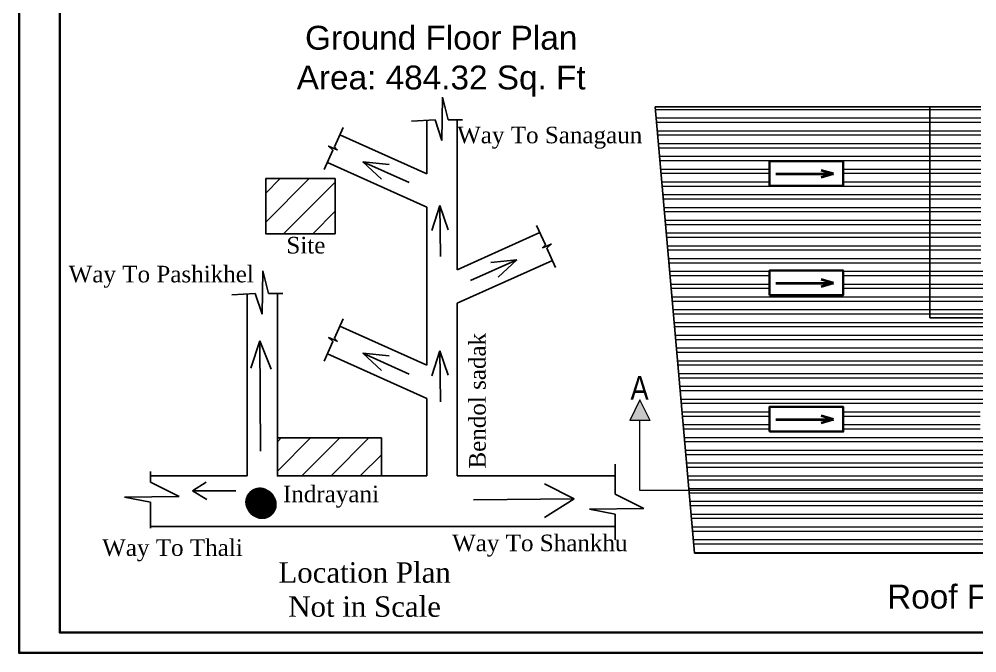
# Model space of a CAD drawing. Header units: inches. Extents: x 392906 to 410488, y -52747 to -40742.
# Drawn here: x 393136 to 393698, y -52747 to -52375 of the extents above; entities that cross this region are included whole.
import ezdxf

# ---------------------------------------------------------------- set-up
doc = ezdxf.new("R2010")
doc.units = ezdxf.units.IN
doc.header["$LTSCALE"] = 2
doc.header["$MEASUREMENT"] = 0
doc.linetypes.add('DASHED2', pattern=[0.375, 0.25, -0.125])
doc.layers.get('0').update_dxf_attribs({"linetype": 'CONTINUOUS'})
for name, color, linetype, lineweight in [('A_Title Text', 105, 'CONTINUOUS', 60), ('DIM_LINE', 173, 'CONTINUOUS', 20), ('door', 20, 'CONTINUOUS', 35), ('DW-SEC', 24, 'CONTINUOUS', 25), ('river', 7, 'DASHED2', 25), ('WALL - A', 1, 'CONTINUOUS', 40)]:
    doc.layers.add(name, color=color, linetype=linetype, lineweight=lineweight)
doc.layers.add('Normal Wall', color=7, linetype='CONTINUOUS', lineweight=35, true_color=0xffaf89)
doc.layers.add('WAll', color=20, linetype='CONTINUOUS')
doc.styles.add('14 INCH', font='times.ttf', dxfattribs={"height": 14})
doc.styles.get("Standard").update_dxf_attribs({"font": 'ARIALN.TTF'})
pattern_1 = [(180, (-4772.0585, -3317.6815), (-4e-16, -7.5), []), (180, (-4774.5585, -3315.1815), (-4e-16, -7.5), [])]

msp = doc.modelspace()

# ---------------------------------------------------------------- hatches: boundary and pattern name
at = {"linetype": 'ByBlock', "lineweight": 5}
msp.add_hatch(color=7, dxfattribs=at).paths.add_polyline_path([(393500.11, -52598.22), (393506.11, -52610.22), (393494.11, -52610.22)])
at = {"layer": 'A_Title Text'}
h = msp.add_hatch(dxfattribs=at)
h.set_pattern_fill('ANSI31', color=256, scale=0.97055)
h.set_pattern_definition([(45, (359762.02811, -39360.78653), (-0.0857853204, 0.0857853204), [])])
h.paths.add_polyline_path([(393269.3, -52658.86, 1), (393286.16, -52658.86, 1)])
at = {"layer": 'DIM_LINE'}
h = msp.add_hatch(dxfattribs=at)
h.set_pattern_fill('ANSI32', color=256, scale=20, angle=135)
h.set_pattern_definition(pattern_1)
h.paths.add_polyline_path([(393670.19, -52550.08), (393670.19, -52426.11), (393509.12, -52426.11), (393528.93, -52651.39), (393891.69, -52651.39), (393891.69, -52550.13)])
h.paths.add_polyline_path([(393619.37, -52602.31), (393619.37, -52616.76), (393576.04, -52616.76), (393576.04, -52602.31)], flags=16)
h.paths.add_polyline_path([(393619.37, -52536.69), (393576.04, -52536.69), (393576.04, -52522.24), (393619.37, -52522.24)], flags=16)
h.paths.add_polyline_path([(393699.84, -52602.31), (393743.16, -52602.31), (393743.16, -52616.76), (393699.84, -52616.76)], flags=16)
h.paths.add_polyline_path([(393619.37, -52472.57), (393576.04, -52472.57), (393576.04, -52458.12), (393619.37, -52458.12)], flags=16)
h.paths.add_polyline_path([(393804.49, -52602.31), (393847.82, -52602.31), (393847.82, -52616.76), (393804.49, -52616.76)], flags=16)
h = msp.add_hatch(dxfattribs=at)
h.set_pattern_fill('ANSI32', color=256, scale=20, angle=135)
h.set_pattern_definition(pattern_1)
h.paths.add_polyline_path([(393891.69, -52651.39), (393921.69, -52651.39), (393921.69, -52520.14), (393700.19, -52520.09), (393700.19, -52426.11), (393670.19, -52426.11), (393670.19, -52550.08), (393891.69, -52550.13)])
h = msp.add_hatch(dxfattribs=at)
h.set_pattern_fill('ANSI32', color=256, scale=20, angle=135)
h.set_pattern_definition(pattern_1)
h.paths.add_polyline_path([(393528.93, -52651.39), (393532.15, -52688.04), (393891.69, -52688.13), (393891.69, -52651.39)])
at = {"layer": 'DW-SEC'}
h = msp.add_hatch(dxfattribs=at)
h.set_pattern_fill('ANSI31', color=256, scale=97.055011)
h.set_pattern_definition([(45, (359751.745, -39149.527), (-8.578532, 8.578532), [])])
h.paths.add_polyline_path([(393280.48, -52500.61), (393321.21, -52500.61), (393321.21, -52468.3), (393280.48, -52468.3)])
h = msp.add_hatch(dxfattribs=at)
h.set_pattern_fill('ANSI31', color=256, scale=97.055011)
h.set_pattern_definition([(45, (359762.028, -39360.787), (-8.578532, 8.578532), [])])
h.paths.add_polyline_path([(393287.38, -52620.51), (393287.38, -52642.78), (393348.36, -52642.78), (393348.36, -52620.51)])

# ---------------------------------------------------------------- linework, layer by layer
at = {"ltscale": 0.5}
for p, q in [((393532.15, -52688.04), (393509.12, -52426.11)), ((393509.12, -52426.11), (393700.19, -52426.11)), ((393670.19, -52550.08), (393670.19, -52426.11)), ((393891.69, -52550.13), (393670.19, -52550.08)), ((393921.69, -52688.13), (393532.15, -52688.04))]:
    msp.add_line(p, q, dxfattribs=at)
at = {"color": 7, "linetype": 'ByBlock', "lineweight": 5}
for p, q in [((393500.11, -52598.22), (393494.11, -52610.22)), ((393506.11, -52610.22), (393500.11, -52598.22)), ((393506.11, -52610.22), (393494.11, -52610.22)), ((393500.11, -52651.39), (393500.11, -52610.22)), ((393935.71, -52651.39), (393500.11, -52651.39))]:
    msp.add_line(p, q, dxfattribs=at)
at = {"layer": 'DIM_LINE'}
for points in [[(393619.37, -52472.57), (393619.37, -52458.12), (393576.04, -52458.12), (393576.04, -52472.57)], [(393619.37, -52536.69), (393619.37, -52522.24), (393576.04, -52522.24), (393576.04, -52536.69)], [(393619.37, -52616.76), (393619.37, -52602.31), (393576.04, -52602.31), (393576.04, -52616.76)]]:
    msp.add_lwpolyline(points, close=True, dxfattribs=at)
at = {"layer": 'door', "ltscale": 0.5}
for points in [[(393576.04, -52472.57), (393576.04, -52458.12), (393619.37, -52458.12), (393619.37, -52472.57)], [(393576.04, -52536.69), (393576.04, -52522.24), (393619.37, -52522.24), (393619.37, -52536.69)], [(393576.04, -52616.76), (393576.04, -52602.31), (393619.37, -52602.31), (393619.37, -52616.76)]]:
    msp.add_lwpolyline(points, close=True, dxfattribs=at)
at = {"layer": 'Normal Wall'}
for points in [[(393135.81, -51996.12), (394193.82, -51996.12), (394193.82, -52746.65), (393135.81, -52746.65)], [(393135.81, -51996.12), (394193.82, -51996.12), (394193.82, -52746.65), (393135.81, -52746.65)], [(394181.91, -52008.03), (393159.62, -52008.03), (393159.62, -52734.74), (394181.91, -52734.74)], [(394181.91, -52008.03), (393159.62, -52008.03), (393159.62, -52734.74), (394181.91, -52734.74)]]:
    msp.add_lwpolyline(points, close=True, dxfattribs=at)
at = {"layer": 'river', "color": 1, "linetype": 'Continuous', "ltscale": 10}
for p, q in [((393384.17, -52420.47), (393383.93, -52445.82)), ((393387.51, -52433.83), (393384.17, -52420.47)), ((393379.84, -52433.83), (393365.99, -52434.57)), ((393375.02, -52465.46), (393375.02, -52433.83)), ((393383.93, -52445.82), (393379.84, -52433.83)), ((393396.05, -52433.83), (393387.51, -52433.83)), ((393392.83, -52521.85), (393392.83, -52433.83)), ((393375.02, -52465.46), (393323.98, -52442.49)), ((393375.02, -52484.99), (393316.67, -52458.74)), ((393364.75, -52470.65), (393337.49, -52458.38)), ((393337.49, -52458.38), (393352.86, -52459.97)), ((393337.49, -52458.38), (393348.54, -52468.61)), ((393382.69, -52484.07), (393377.99, -52498.79)), ((393383, -52513.96), (393382.69, -52484.07)), ((393382.69, -52484.07), (393387.64, -52498.29)), ((393375.02, -52577.82), (393375.02, -52484.99)), ((393392.83, -52521.85), (393441.39, -52500)), ((393392.83, -52541.39), (393448.7, -52516.25)), ((393400.63, -52528.16), (393427.89, -52515.89)), ((393427.89, -52515.89), (393412.52, -52517.48)), ((393427.89, -52515.89), (393416.84, -52526.12)), ((393278.72, -52522.41), (393278.47, -52547.77)), ((393282.06, -52535.77), (393278.72, -52522.41)), ((393274.39, -52535.77), (393260.53, -52536.51)), ((393269.56, -52642.78), (393269.56, -52535.77)), ((393278.47, -52547.77), (393274.39, -52535.77)), ((393290.59, -52535.77), (393282.06, -52535.77)), ((393287.38, -52642.78), (393287.38, -52535.77)), ((393392.83, -52642.78), (393392.83, -52541.39)), ((393375.02, -52577.82), (393323.98, -52554.86)), ((393277.11, -52563.48), (393271.67, -52579.56)), ((393277.48, -52628.3), (393277.11, -52563.48)), ((393277.11, -52563.48), (393283.67, -52580.18)), ((393375.02, -52597.35), (393316.67, -52571.1)), ((393364.75, -52583.01), (393337.49, -52570.74)), ((393337.49, -52570.74), (393352.86, -52572.33)), ((393337.49, -52570.74), (393348.54, -52580.98)), ((393382.69, -52569.38), (393377.99, -52584.1)), ((393383, -52599.28), (393382.69, -52569.38)), ((393382.69, -52569.38), (393387.64, -52583.61)), ((393375.02, -52642.78), (393375.02, -52597.35)), ((393485.62, -52653.54), (393485.5, -52635.97)), ((393212.83, -52646.54), (393212.8, -52640.24)), ((393269.56, -52642.78), (393212.8, -52642.78)), ((393229.65, -52654.95), (393212.83, -52646.54)), ((393237.57, -52651.49), (393245.49, -52646.54)), ((393261.9, -52642.78), (393269.56, -52642.78)), ((393287.38, -52642.78), (393375.02, -52642.78)), ((393375.02, -52642.78), (393287.38, -52642.78)), ((393392.83, -52642.78), (393485.55, -52642.78)), ((393485.55, -52642.78), (393392.83, -52642.78)), ((393461.55, -52656.26), (393444.1, -52647.35)), ((393237.57, -52651.49), (393245.86, -52656.56)), ((393237.57, -52651.49), (393262.93, -52651.49)), ((393197.61, -52655.32), (393229.65, -52654.95)), ((393212.83, -52658.17), (393197.61, -52655.32)), ((393212.83, -52673.38), (393212.83, -52658.17)), ((393402.42, -52656.75), (393461.55, -52656.26)), ((393461.55, -52656.26), (393444.1, -52667.27)), ((393502.45, -52661.95), (393485.62, -52653.54)), ((393470.41, -52662.32), (393502.45, -52661.95)), ((393485.62, -52665.17), (393470.41, -52662.32)), ((393485.62, -52680.38), (393485.62, -52665.17)), ((393485.62, -52672.46), (393212.83, -52672.46))]:
    msp.add_line(p, q, dxfattribs=at)
for points in [[(393325.89, -52438.24), (393320.77, -52449.63), (393322.44, -52451.39), (393317.37, -52449.23), (393319.9, -52451.57), (393314.76, -52462.99)], [(393439.48, -52495.76), (393444.61, -52507.14), (393442.93, -52508.9), (393448.01, -52506.74), (393445.48, -52509.08), (393450.62, -52520.5)], [(393325.89, -52550.61), (393320.77, -52562), (393322.44, -52563.75), (393317.37, -52561.59), (393319.9, -52563.94), (393314.76, -52575.35)]]:
    msp.add_lwpolyline(points, dxfattribs=at)
msp.add_lwpolyline([(393348.36, -52642.78), (393287.38, -52642.78), (393287.38, -52620.51), (393348.36, -52620.51)], close=True, dxfattribs=at)
msp.add_circle((393277.73, -52658.86), 8.43, dxfattribs=at)
at = {"layer": 'WAll'}
msp.add_lwpolyline([(393321.21, -52468.3), (393280.48, -52468.3), (393280.48, -52500.61), (393321.21, -52500.61)], close=True, dxfattribs=at)
at = {"layer": 'WALL - A'}
for p, q in [((393579.8, -52465.54), (393613.78, -52465.54)), ((393613.78, -52465.54), (393606.48, -52463.42)), ((393613.78, -52465.54), (393606.48, -52467.67)), ((393613.78, -52529.66), (393606.48, -52527.53)), ((393579.8, -52529.66), (393613.78, -52529.66)), ((393613.78, -52529.66), (393606.48, -52531.78)), ((393613.78, -52609.73), (393606.48, -52607.61)), ((393579.8, -52609.73), (393613.78, -52609.73)), ((393613.78, -52609.73), (393606.48, -52611.86))]:
    msp.add_line(p, q, dxfattribs=at)

# ---------------------------------------------------------------- texts
at = {"color": 7, "linetype": 'ByBlock', "lineweight": 5}
for s, insert, char_height, width, attachment_point in [('{\\fArial CE|b0|i0|c238|p34;Ground Floor Plan\\PArea: \\fArial CE|b0|i0|c0|p34;484.32\\fArial CE|b0|i0|c238|p34; Sq. Ft}', (393383.48, -52399.37), 14, 235.547, 5), ('A', (393505.23, -52584.12), 14, 26.5803, 3), ('{\\fTimes New Roman|b0|i0|c0|p18;Location Plan\\PNot in Scale}', (393338.53, -52709.57), 12, 235.547, 5), ('{\\fArial CE|b0|i0|c0|p34;Roof\\fArial CE|b0|i0|c238|p34; Floor Plan}', (393713.09, -52713.75), 14, 235.547, 5)]:
    msp.add_mtext(s, dxfattribs=dict(at, insert=insert, char_height=char_height, width=width, attachment_point=attachment_point))
at = {"layer": 'river', "color": 7, "linetype": 'Continuous', "ltscale": 10, "width": 164.5182, "style": '14 INCH'}
for s, insert, char_height, attachment_point in [('Way To Sanagaun', (393392.83, -52437.8), 9.7389, 1), ('Site', (393315.51, -52502.49), 9.739, 3), ('Way To Pashikhel', (393164.86, -52519.44), 9.7389, 1), ('Indrayani', (393290.61, -52648.51), 9.739, 1), ('Way To Thali', (393184.52, -52680.01), 9.7389, 1), ('Way To Shankhu', (393389.87, -52677.25), 9.7389, 1)]:
    msp.add_mtext(s, dxfattribs=dict(at, insert=insert, char_height=char_height, attachment_point=attachment_point))
at = {"layer": 'river', "color": 7, "linetype": 'Continuous', "ltscale": 10, "insert": (393399.86, -52638.48), "char_height": 9.7389, "width": 119.9383, "attachment_point": 1, "rotation": 90, "style": '14 INCH'}
msp.add_mtext('Bendol sadak', dxfattribs=at)

doc.saveas('drawing.dxf')
